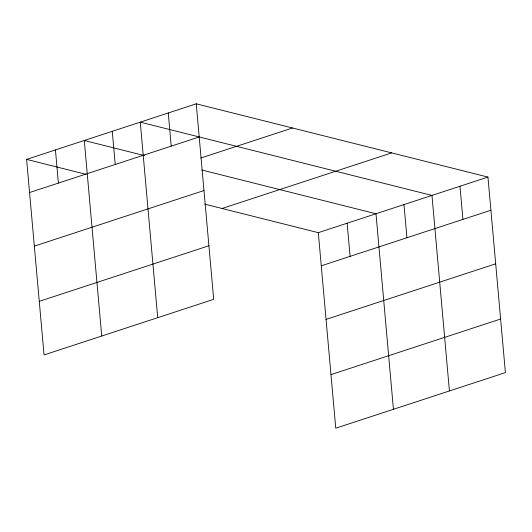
<?xml version="1.0" encoding="UTF-8"?>
<svg xmlns="http://www.w3.org/2000/svg" width="532" height="532" viewBox="0 0 532 532"><rect width="100%" height="100%" fill="white"/><g stroke="black" fill="none" stroke-linecap="round" stroke-linejoin="round"><path stroke-width="0.8" d="M196.242 103.806L213.691 299.336L44.05 354.924L26.6 159.387L196.242 103.806L487.95 177.076L505.4 372.613L335.759 428.194L318.309 232.664L204.727 204.135M29.559 192.544L199.201 136.963M200.757 158.044L292.507 127.986M34.341 246.13L203.982 190.542M222.043 208.484L391.685 152.897M39.268 301.338L208.91 245.751M318.309 232.664L487.95 177.076M321.268 265.814L490.91 210.233M326.05 319.4L495.691 263.819M330.977 374.608L500.619 319.027M144.445 155.603L84.275 140.488L101.732 336.025M201.794 170.007L375.984 213.764L393.434 409.294M26.6 159.387L85.965 174.303M459.961 186.247L462.92 219.403M449.42 390.954L431.964 195.417L140.262 122.147L157.711 317.684M403.974 204.594L406.933 237.744M347.143 223.214L350.103 256.371M168.252 112.977L171.211 146.134M112.272 131.318L115.231 164.474M55.441 149.938L58.4 183.094"/></g></svg>
